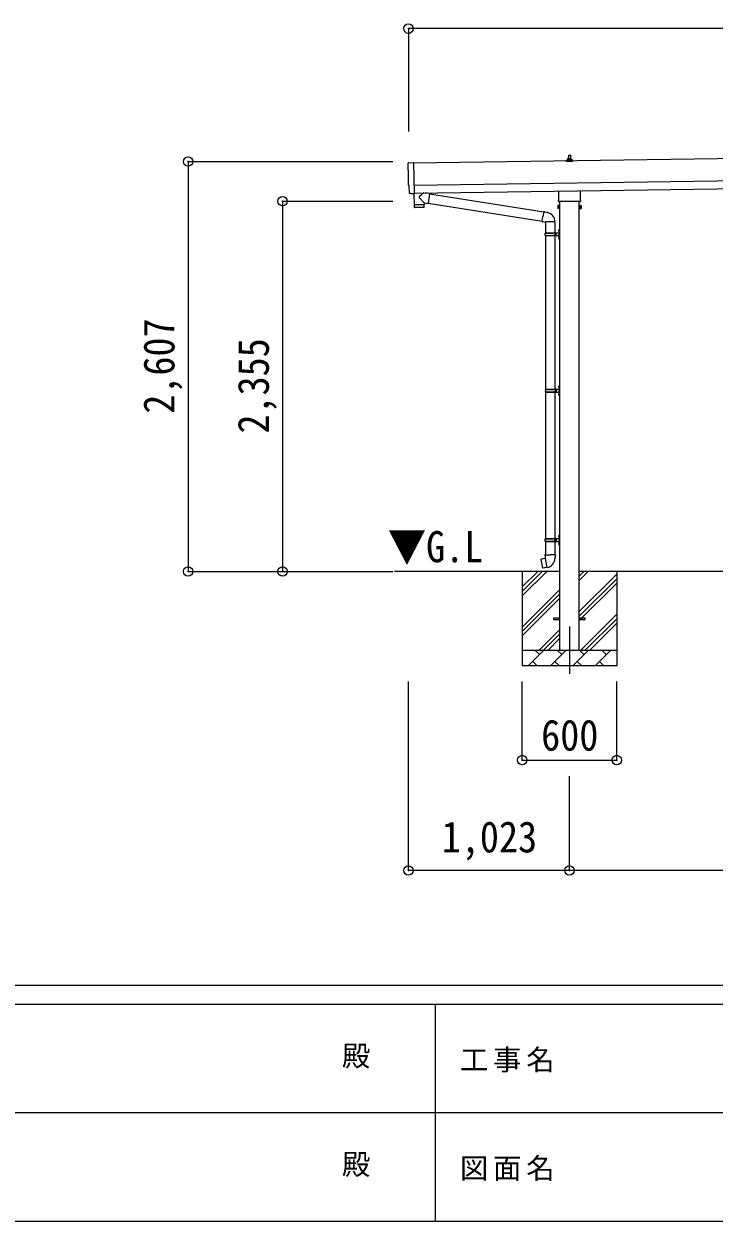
# Model space of a CAD drawing. Units: millimetres at full size, sheet at 1:60. Extents: x -16864 to 16864, y -11640 to 11640.
# Drawn here: x -3509 to 875, y -11640 to -4026 of the extents above; entities that cross this region are included whole.
import ezdxf
from ezdxf.enums import TextEntityAlignment as Align

# ---------------------------------------------------------------- set-up
doc = ezdxf.new("R2010")
doc.units = ezdxf.units.MM
doc.header["$LTSCALE"] = 60
doc.header["$PDMODE"] = 32
doc.header["$PDSIZE"] = 60
doc.linetypes.add('CHAIN1', pattern=[8, 5, -1, 1, -1])
for name, color, linetype, lineweight in [('0-1_Defpoints', 7, 'CHAIN1', 9), ('0-2_TEXT1', 4, 'Continuous', 9), ('0-3_SHAPE', 7, 'Continuous', 9), ('0-7_PARTS2', 7, 'Continuous', 9), ('0-8_TABLE1', 6, 'Continuous', 9), ('0-9_DIM1', 7, 'Continuous', 9), ('F-0', 7, 'Continuous', 9)]:
    doc.layers.add(name, color=color, linetype=linetype, lineweight=lineweight)
doc.styles.add('ＭＳ ゴシック', font='')
doc.styles.get('ＭＳ ゴシック').set_extended_font_data('MS Gothic')

msp = doc.modelspace()

# ---------------------------------------------------------------- linework, layer by layer
at = {"layer": '0-1_Defpoints'}
msp.add_line((-43.3, -7858.64), (-43.3, -8207.64), dxfattribs=at)
at = {"layer": '0-2_TEXT1'}
for p, q in [((4596.76, -4830.95), (-1033.7, -4911.38)), ((-49, -4884.38), (-48.27, -4860.86)), ((-47.27, -4859.88), (-38.72, -4859.88)), ((-37.72, -4860.86), (-37, -4884.38)), ((-61.25, -4899.88), (-61.25, -4892.17)), ((-24.75, -4899.88), (-61.25, -4899.88)), ((-60.86, -4891.38), (-25.13, -4891.38)), ((-60.48, -4891.2), (-53.76, -4889.57)), ((-53.38, -4889.38), (-32.61, -4889.38)), ((-53, -4888.6), (-53, -4884.38)), ((-52, -4884.38), (-34, -4884.38)), ((-33, -4888.6), (-33, -4884.38)), ((-25.51, -4891.2), (-32.23, -4889.57)), ((-24.75, -4899.88), (-24.75, -4892.17)), ((-1031.7, -5051.37), (4598.76, -4970.93)), ((-1030.99, -5101.36), (4599.48, -5020.93)), ((-111.6, -5143.87), (-111.6, -5088.23)), ((25, -5086.28), (25, -5143.87)), ((-1050.56, -5105.41), (-1057.49, -5105.15)), ((-113.3, -5152.64), (-113.3, -5147.14)), ((24.63, -5156.14), (-111.24, -5156.14)), ((-105.8, -5156.14), (-105.8, -8008.64)), ((19.2, -8008.64), (19.2, -5156.14)), ((26.7, -5147.14), (26.7, -5152.64)), ((-117.3, -5182.14), (-116.54, -5180.83)), ((-117.3, -5182.14), (-117.3, -5199.14)), ((-117.3, -5199.14), (-116.54, -5200.46)), ((-110.3, -5185.73), (-116.54, -5185.73)), ((-110.3, -5195.55), (-116.54, -5195.55)), ((-110.3, -5200.46), (-116.54, -5200.46)), ((-107.8, -5199.84), (-110.3, -5199.84)), ((21.2, -5199.84), (23.7, -5199.84)), ((23.7, -5185.73), (29.94, -5185.73)), ((23.7, -5195.55), (29.94, -5195.55)), ((23.7, -5200.46), (29.94, -5200.46)), ((30.7, -5182.14), (29.94, -5180.83)), ((30.7, -5199.14), (29.94, -5200.46)), ((30.7, -5182.14), (30.7, -5199.14)), ((-143.3, -7804.14), (-105.8, -7804.14)), ((-143.3, -7813.14), (-143.3, -7804.14)), ((-143.3, -7804.14), (-105.8, -7804.14)), ((-143.3, -7813.14), (-143.3, -7804.14)), ((-143.3, -7813.14), (-105.8, -7813.14)), ((-143.3, -7813.14), (-105.8, -7813.14)), ((19.2, -7804.14), (56.7, -7804.14)), ((19.2, -7804.14), (56.7, -7804.14)), ((19.2, -7813.14), (56.7, -7813.14)), ((19.2, -7813.14), (56.7, -7813.14)), ((56.7, -7813.14), (56.7, -7804.14)), ((56.7, -7813.14), (56.7, -7804.14))]:
    msp.add_line(p, q, dxfattribs=at)
for points in [[(-1065.32, -4908.4), (-1033.77, -4906.29), (-1030.95, -5104.13)], [(-1060.37, -5102.2), (-1061.04, -5055.17), (-1061.64, -5055.18)], [(-1049.82, -5105.13), (-1049.17, -5104.49), (-1030.93, -5105.13)], [(-110.3, -5200.46), (-110.3, -5180.83), (-116.54, -5180.83)], [(-110.3, -5199.84), (-110.3, -5181.44), (-107.8, -5181.44)], [(23.7, -5199.84), (23.7, -5181.44), (21.2, -5181.44)], [(23.7, -5200.46), (23.7, -5180.83), (29.94, -5180.83)]]:
    msp.add_lwpolyline(points, dxfattribs=at)
for points in [[(-107.8, -5201.14), (-107.8, -5180.14), (-105.8, -5180.14), (-105.8, -5201.14)], [(21.2, -5201.14), (21.2, -5180.14), (19.2, -5180.14), (19.2, -5201.14)]]:
    msp.add_lwpolyline(points, close=True, dxfattribs=at)
for centre, radius, start, end in [((-47.27, -4860.88), 1, 90, 178.60509), ((-38.72, -4860.88), 1, 1.39491, 90), ((-60.25, -4892.17), 1, 103.62699, 180), ((-54, -4888.6), 1, 283.62699, 0), ((-48.91, -4885.02), 4.13, 90, 171.17633), ((-52, -4885.38), 1, 90, 180), ((-39.66, -4884.38), 4.83, 133.60282, 180), ((-46.33, -4884.38), 4.83, 0, 46.39718), ((-37.08, -4885.02), 4.13, 8.82367, 90), ((-34, -4885.38), 1, 0, 90), ((-32, -4888.6), 1, 180, 256.37301), ((-25.75, -4892.17), 1, 0, 76.37301), ((-109.3, -5147.14), 4, 125.09963, 180), ((-109.3, -5152.64), 4, 180, 194.47751), ((-109.3, -5152.64), 4, 194.47751, 241.04498), ((22.7, -5152.64), 4, 298.95502, 345.52249), ((22.7, -5147.14), 4, 0, 54.90037), ((22.7, -5152.64), 4, 345.52249, 0), ((-112.96, -5183.28), 4.34, 145.61575, 214.38425), ((-101.06, -5190.64), 16.24, 162.41205, 197.58795), ((-112.96, -5198), 4.34, 145.61575, 214.38425), ((26.35, -5183.28), 4.34, 325.61575, 34.38425), ((14.46, -5190.64), 16.24, 342.41205, 17.58795), ((26.35, -5198), 4.34, 325.61575, 34.38425)]:
    msp.add_arc(centre, radius, start, end, dxfattribs=at)
for centre, major_axis, ratio, start_param, end_param in [((-1065.12, -4911.39), (-3, -0.04), 0.99863, 4.7647489, 6.2979817), ((-5829.49, -5049.89), (4762.89, 68.04), 0.99863, 6.2686928, 6.2979817), ((-1061.7, -5050.78), (-4.41, -0.06), 0.99863, 6.2686928, 7.8539816), ((-1057.37, -5102.15), (-2.15, -2.1), 0.9974, 5.5252311, 7.0411395), ((-1050.52, -5104.41), (-0.717, -0.7), 0.9974, 0.7579542, 1.5707963)]:
    msp.add_ellipse(centre, major_axis=major_axis, ratio=ratio, start_param=start_param, end_param=end_param, dxfattribs=at)
at = {"layer": '0-3_SHAPE'}
for p, q in [((-105.8, -7508.64), (-1154.75, -7508.64)), ((-343.3, -7508.64), (-343.3, -8108.64)), ((-343.3, -7607.12), (-244.82, -7508.64)), ((-343.3, -7663.69), (-188.25, -7508.64)), ((-343.3, -7635.41), (-216.54, -7508.64)), ((2994.2, -7508.64), (19.2, -7508.64)), ((19.2, -7565.75), (76.31, -7508.64)), ((19.2, -7537.47), (48.02, -7508.64)), ((19.2, -7763.74), (256.7, -7526.24)), ((256.7, -7508.64), (256.7, -8108.64)), ((19.2, -7792.02), (256.7, -7554.52)), ((19.2, -7820.31), (256.7, -7582.81)), ((-343.3, -7861.68), (-105.8, -7624.18)), ((-343.3, -7889.97), (-105.8, -7652.47)), ((-343.3, -7918.25), (-105.8, -7680.75)), ((28.85, -8008.64), (256.7, -7780.8)), ((57.14, -8008.64), (256.7, -7809.08)), ((85.42, -8008.64), (256.7, -7837.37)), ((-235.7, -8008.64), (-105.8, -7878.74)), ((-207.42, -8008.64), (-105.8, -7907.02)), ((-179.14, -8008.64), (-105.8, -7935.31)), ((-343.3, -8008.64), (256.7, -8008.64)), ((-305.44, -8108.64), (-205.44, -8008.64)), ((-233.99, -8037.2), (-262.54, -8008.64)), ((-164.01, -8108.64), (-64.01, -8008.64)), ((-92.57, -8037.2), (-121.12, -8008.64)), ((-22.59, -8108.64), (77.41, -8008.64)), ((48.85, -8037.2), (20.3, -8008.64)), ((118.83, -8108.64), (218.83, -8008.64)), ((190.27, -8037.2), (161.72, -8008.64)), ((256.7, -8108.64), (-343.3, -8108.64)), ((-276.88, -8080.09), (-248.33, -8108.64)), ((-135.46, -8080.09), (-106.91, -8108.64)), ((5.96, -8080.09), (34.51, -8108.64)), ((147.38, -8080.09), (175.94, -8108.64))]:
    msp.add_line(p, q, dxfattribs=at)
at = {"layer": '0-8_TABLE1'}
for p, q in [((-1066.3, -4056), (-1066.3, -4710.33)), ((10282.7, -4056), (-1066.3, -4056)), ((-2466.3, -4901.35), (-1165.61, -4901.35)), ((-2466.3, -4901.35), (-2466.3, -7508.64)), ((-1866.3, -5153.64), (-1165.61, -5153.64)), ((-1866.3, -5153.64), (-1866.3, -7508.64)), ((-2466.3, -7508.64), (-1165.61, -7508.64)), ((-1066.61, -9409.64), (-1066.61, -8207.64)), ((-343.3, -8707.64), (-343.3, -8207.64)), ((256.7, -8707.64), (256.7, -8207.64)), ((-343.3, -8707.64), (256.7, -8707.64)), ((-43.3, -9409.64), (-43.3, -8809.64)), ((-43.3, -9409.64), (-1066.61, -9409.64)), ((3056.7, -9409.64), (-43.3, -9409.64))]:
    msp.add_line(p, q, dxfattribs=at)
for p in [(-1066.3, -4056), (-1066.3, -4056), (-2466.3, -4901.35), (-1866.3, -5153.64), (-2466.3, -7508.64), (-1866.3, -7508.64), (-343.3, -8707.64), (256.7, -8707.64), (-1066.61, -9409.64), (-43.3, -9409.64)]:
    msp.add_point(p, dxfattribs=at)
at = {"layer": '0-9_DIM1'}
for p, q in [((-969.54, -5100.48), (-997.19, -5123)), ((-931.92, -5104.49), (-957.76, -5100.32)), ((-1030.95, -5104.13), (-1030.93, -5105.13)), ((-1030.3, -5177.36), (-1029.89, -5190.41)), ((-1025.82, -5176.3), (-1025.78, -5177.3)), ((-966.49, -5163.43), (-997.36, -5130.33)), ((-970.82, -5175.51), (-970.83, -5176.51)), ((-966.49, -5163.43), (-942.08, -5167.38)), ((-966.49, -5163.43), (-966.32, -5175.45)), ((-931.92, -5104.49), (-942.08, -5167.38)), ((-941.79, -5165.56), (-217.29, -5280.91)), ((-932.22, -5106.33), (-206.87, -5221.81)), ((-969.31, -5192.49), (-1026.84, -5193.31)), ((-217.61, -5282.73), (-212.08, -5251.36)), ((-206.55, -5219.99), (-212.08, -5251.36)), ((-206.55, -5219.99), (-205.4, -5218.01)), ((-205.4, -5218.01), (-201.84, -5218.64)), ((-201.84, -5218.64), (-201.43, -5220.99)), ((-186.91, -5223.81), (-185.23, -5225.44)), ((-185.23, -5225.44), (-183.11, -5225.89)), ((-217.61, -5282.73), (-217.21, -5284.98)), ((-217.61, -5282.73), (-212.46, -5283.54)), ((-217.21, -5284.98), (-213.65, -5285.61)), ((-213.65, -5285.61), (-212.46, -5283.54)), ((-212.46, -5283.54), (-197.85, -5285.86)), ((-197.85, -5285.86), (-195.65, -5284.87)), ((-135.35, -5285.27), (-196.53, -5285.27)), ((-195.8, -5285.27), (-195.8, -5354.56)), ((-135.8, -5285.27), (-135.8, -5354.56)), ((-198.8, -5356.56), (-148.47, -5356.56)), ((-198.8, -5370.56), (-148.47, -5370.56)), ((-197.8, -5354.56), (-111.8, -5354.56)), ((-197.8, -5354.56), (-197.8, -5356.56)), ((-197.8, -5372.56), (-197.8, -5370.56)), ((-197.8, -5372.56), (-111.8, -5372.56)), ((-195.8, -5372.56), (-195.8, -6349.64)), ((-138.8, -5354.56), (-138.8, -5359.06)), ((-138.8, -5359.06), (-136.8, -5359.06)), ((-138.8, -5372.56), (-138.8, -5368.06)), ((-138.8, -5368.06), (-136.8, -5368.06)), ((-136.8, -5359.06), (-136.8, -5363.56)), ((-136.8, -5368.06), (-136.8, -5363.56)), ((-135.8, -5372.56), (-135.8, -6349.64)), ((-130.8, -5354.56), (-130.8, -5363.56)), ((-130.8, -5359.06), (-127.8, -5359.06)), ((-130.8, -5372.56), (-130.8, -5363.56)), ((-130.8, -5368.06), (-127.8, -5368.06)), ((-127.8, -5359.06), (-127.8, -5363.56)), ((-127.8, -5368.06), (-127.8, -5363.56)), ((-112.11, -5337.41), (-110.06, -5338.41)), ((-112.11, -5385.41), (-110.06, -5386.41)), ((-110.84, -5335.41), (-110.2, -5335.41)), ((-110.84, -5335.41), (-110.84, -5343.71)), ((-110.84, -5343.71), (-110.2, -5343.71)), ((-110.84, -5383.41), (-110.2, -5383.41)), ((-110.84, -5383.41), (-110.84, -5391.71)), ((-110.84, -5391.71), (-110.2, -5391.71)), ((-110.2, -5335.41), (-110.2, -5343.71)), ((-110.2, -5335.41), (-109.8, -5335.81)), ((-110.2, -5343.71), (-109.8, -5343.31)), ((-110.2, -5383.41), (-110.2, -5391.71)), ((-110.2, -5383.41), (-109.8, -5383.81)), ((-110.2, -5391.71), (-109.8, -5391.31)), ((-110.06, -5338.41), (-109.45, -5339.56)), ((-110.06, -5386.41), (-109.45, -5387.56)), ((-109.8, -5331.56), (-106.8, -5330.06)), ((-109.8, -5331.56), (-109.8, -5363.56)), ((-109.8, -5335.81), (-109.8, -5343.31)), ((-109.8, -5395.56), (-109.8, -5363.56)), ((-109.8, -5383.81), (-109.8, -5391.31)), ((-109.8, -5395.56), (-106.8, -5397.06)), ((-106.8, -5330.06), (-106.8, -5363.56)), ((-106.8, -5330.06), (-105.8, -5330.06)), ((-106.8, -5397.06), (-106.8, -5363.56)), ((-106.8, -5397.06), (-105.8, -5397.06)), ((-105.8, -5330.06), (-105.8, -5363.56)), ((-105.8, -5397.06), (-105.8, -5363.56)), ((-196.3, -6351.64), (-145.97, -6351.64)), ((-196.3, -6365.64), (-145.97, -6365.64)), ((-195.8, -6367.63), (-195.8, -7299.64)), ((-195.3, -6349.64), (-195.3, -6351.64)), ((-195.3, -6349.64), (-111.8, -6349.64)), ((-195.3, -6367.64), (-195.3, -6365.64)), ((-195.3, -6367.64), (-111.8, -6367.64)), ((-136.3, -6349.64), (-136.3, -6354.14)), ((-136.3, -6354.14), (-134.3, -6354.14)), ((-136.3, -6367.64), (-136.3, -6363.14)), ((-136.3, -6363.14), (-134.3, -6363.14)), ((-135.8, -6367.63), (-135.8, -7299.64)), ((-134.3, -6354.14), (-134.3, -6358.64)), ((-134.3, -6363.14), (-134.3, -6358.64)), ((-128.3, -6349.64), (-128.3, -6358.64)), ((-128.3, -6354.14), (-125.3, -6354.14)), ((-128.3, -6367.64), (-128.3, -6358.64)), ((-128.3, -6363.14), (-125.3, -6363.14)), ((-125.3, -6354.14), (-125.3, -6358.64)), ((-125.3, -6363.14), (-125.3, -6358.64)), ((-112.11, -6332.49), (-110.06, -6333.49)), ((-112.11, -6380.49), (-110.06, -6381.49)), ((-110.84, -6330.49), (-110.2, -6330.49)), ((-110.84, -6330.49), (-110.84, -6338.79)), ((-110.84, -6338.79), (-110.2, -6338.79)), ((-110.84, -6378.49), (-110.2, -6378.49)), ((-110.84, -6378.49), (-110.84, -6386.79)), ((-110.84, -6386.79), (-110.2, -6386.79)), ((-110.2, -6330.49), (-110.2, -6338.79)), ((-110.2, -6330.49), (-109.8, -6330.89)), ((-110.2, -6338.79), (-109.8, -6338.39)), ((-110.2, -6378.49), (-110.2, -6386.79)), ((-110.2, -6378.49), (-109.8, -6378.89)), ((-110.2, -6386.79), (-109.8, -6386.39)), ((-110.06, -6333.49), (-109.45, -6334.64)), ((-110.06, -6381.49), (-109.45, -6382.64)), ((-109.8, -6326.64), (-106.8, -6325.14)), ((-109.8, -6326.64), (-109.8, -6358.64)), ((-109.8, -6330.89), (-109.8, -6338.39)), ((-109.8, -6390.64), (-109.8, -6358.64)), ((-109.8, -6378.89), (-109.8, -6386.39)), ((-109.8, -6390.64), (-106.8, -6392.14)), ((-106.8, -6325.14), (-106.8, -6358.64)), ((-106.8, -6325.14), (-105.8, -6325.14)), ((-106.8, -6392.14), (-106.8, -6358.64)), ((-106.8, -6392.14), (-105.8, -6392.14)), ((-105.8, -6325.14), (-105.8, -6358.64)), ((-105.8, -6392.14), (-105.8, -6358.64)), ((-198.8, -7301.64), (-148.47, -7301.64)), ((-197.8, -7299.64), (-111.8, -7299.64)), ((-197.8, -7299.64), (-197.8, -7301.64)), ((-138.8, -7299.64), (-138.8, -7304.14)), ((-138.8, -7304.14), (-136.8, -7304.14)), ((-136.8, -7304.14), (-136.8, -7308.64)), ((-136.8, -7313.14), (-136.8, -7308.64)), ((-130.8, -7299.64), (-130.8, -7308.64)), ((-130.8, -7304.14), (-127.8, -7304.14)), ((-130.8, -7317.64), (-130.8, -7308.64)), ((-127.8, -7304.14), (-127.8, -7308.64)), ((-127.8, -7313.14), (-127.8, -7308.64)), ((-112.11, -7282.49), (-110.06, -7283.49)), ((-110.84, -7280.49), (-110.2, -7280.49)), ((-110.84, -7280.49), (-110.84, -7288.79)), ((-110.84, -7288.79), (-110.2, -7288.79)), ((-110.2, -7280.49), (-110.2, -7288.79)), ((-110.2, -7280.49), (-109.8, -7280.89)), ((-110.2, -7288.79), (-109.8, -7288.39)), ((-110.06, -7283.49), (-109.45, -7284.64)), ((-109.8, -7276.64), (-106.8, -7275.14)), ((-109.8, -7276.64), (-109.8, -7308.64)), ((-109.8, -7280.89), (-109.8, -7288.39)), ((-109.8, -7340.64), (-109.8, -7308.64)), ((-106.8, -7275.14), (-106.8, -7308.64)), ((-106.8, -7275.14), (-105.8, -7275.14)), ((-106.8, -7342.14), (-106.8, -7308.64)), ((-105.8, -7275.14), (-105.8, -7308.64)), ((-105.8, -7342.14), (-105.8, -7308.64)), ((-198.8, -7315.64), (-148.47, -7315.64)), ((-197.8, -7317.64), (-197.8, -7315.64)), ((-197.8, -7317.64), (-111.8, -7317.64)), ((-195.8, -7317.64), (-195.8, -7402.57)), ((-138.8, -7317.64), (-138.8, -7313.14)), ((-138.8, -7313.14), (-136.8, -7313.14)), ((-135.8, -7317.64), (-135.8, -7402.57)), ((-130.8, -7313.14), (-127.8, -7313.14)), ((-112.11, -7330.49), (-110.06, -7331.49)), ((-110.84, -7328.49), (-110.2, -7328.49)), ((-110.84, -7328.49), (-110.84, -7336.79)), ((-110.84, -7336.79), (-110.2, -7336.79)), ((-110.2, -7328.49), (-110.2, -7336.79)), ((-110.2, -7328.49), (-109.8, -7328.89)), ((-110.2, -7336.79), (-109.8, -7336.39)), ((-110.06, -7331.49), (-109.45, -7332.64)), ((-109.8, -7328.89), (-109.8, -7336.39)), ((-109.8, -7340.64), (-106.8, -7342.14)), ((-106.8, -7342.14), (-105.8, -7342.14)), ((-224.26, -7431.02), (-225.07, -7432.19)), ((-225.07, -7432.19), (-215.45, -7486.75)), ((-196.4, -7425.77), (-224.26, -7431.02)), ((-211.52, -7428.42), (-211.73, -7428.66)), ((-197.65, -7402.57), (-199.8, -7403.35)), ((-199.8, -7403.35), (-199.8, -7406.97)), ((-199.8, -7406.97), (-197.56, -7407.78)), ((-197.65, -7402.57), (-165.8, -7402.57)), ((-197.65, -7402.57), (-197.56, -7407.78)), ((-197.56, -7407.78), (-197.3, -7422.57)), ((-197.3, -7422.57), (-195.95, -7424.57)), ((-186.04, -7483.07), (-196.17, -7425.59)), ((-196.15, -7424.77), (-196.15, -7425.48)), ((-195.95, -7424.57), (-195.99, -7424.57)), ((-133.95, -7402.57), (-165.8, -7402.57)), ((-135.61, -7424.51), (-135.69, -7426.67)), ((-134.3, -7422.57), (-135.61, -7424.51)), ((-131.8, -7406.97), (-134.04, -7407.78)), ((-133.95, -7402.57), (-131.8, -7403.35)), ((-131.8, -7403.35), (-131.8, -7406.97)), ((-201.43, -7485.66), (-201.71, -7485.5)), ((-185.74, -7483.83), (-185.98, -7483.17))]:
    msp.add_line(p, q, dxfattribs=at)
for points in [[(-1031.33, -5105.12), (-1030.32, -5176.36), (-966.32, -5175.45)], [(-966.35, -5189.5), (-966.31, -5176.45), (-1030.3, -5177.36)], [(-206.55, -5219.99), (-201.43, -5220.99), (-186.91, -5223.81)], [(-112.11, -5341.71), (-110.06, -5340.71), (-109.45, -5339.56)], [(-112.11, -5389.71), (-110.06, -5388.71), (-109.45, -5387.56)], [(-112.11, -6336.79), (-110.06, -6335.79), (-109.45, -6334.64)], [(-112.11, -6384.79), (-110.06, -6383.79), (-109.45, -6382.64)], [(-112.11, -7286.79), (-110.06, -7285.79), (-109.45, -7284.64)], [(-112.11, -7334.79), (-110.06, -7333.79), (-109.45, -7332.64)], [(-209.28, -7428.2), (-209.56, -7428.05), (-211.52, -7428.42)], [(-133.95, -7402.57), (-134.04, -7407.78), (-134.3, -7422.57)], [(-186.31, -7482.97), (-214.29, -7487.57), (-215.45, -7486.75)], [(-199.24, -7485.1), (-199.45, -7485.34), (-201.43, -7485.66)]]:
    msp.add_lwpolyline(points, dxfattribs=at)
for centre, radius, start, end in [((-993.88, -5126.74), 5, 131.47396, 225.79244), ((-1026.89, -5190.31), 3, 181.81845, 270.86677), ((-969.35, -5189.49), 3, 270.81845, 359.81845), ((-195.65, -5284.87), 60.3, 359.62495, 78), ((-150.05, -5363.56), 49.25, 171.82876, 180.00002), ((-150.05, -5363.56), 49.25, 180.00002, 188.17127), ((-148.47, -5354.56), 2, 270, 359.99998), ((-148.47, -5372.56), 2, 0.00005, 90.00004), ((-106.51, -5339.56), 6, 136.21765, 223.78235), ((-106.51, -5387.56), 6, 136.21765, 223.78235), ((-111.8, -5352.56), 2, 270, 359.99998), ((-111.8, -5374.56), 2, 0.00005, 90.00004), ((-147.55, -6358.64), 49.25, 171.82876, 180.00002), ((-147.55, -6358.64), 49.25, 180.00002, 188.17127), ((-145.97, -6349.64), 2, 270, 359.99998), ((-145.97, -6367.64), 2, 0.00005, 90.00004), ((-106.51, -6334.64), 6, 136.21765, 223.78235), ((-106.51, -6382.64), 6, 136.21765, 223.78235), ((-111.8, -6347.64), 2, 270, 359.99998), ((-111.8, -6369.64), 2, 0.00005, 90.00004), ((-150.05, -7308.64), 49.25, 171.82876, 180.00002), ((-150.05, -7308.64), 49.25, 180.00002, 188.17127), ((-148.47, -7299.64), 2, 270, 359.99998), ((-106.51, -7284.64), 6, 136.21765, 223.78235), ((-111.8, -7297.64), 2, 270, 359.99998), ((-148.47, -7317.64), 2, 0.00005, 90.00004), ((-106.51, -7332.64), 6, 136.21765, 223.78235), ((-111.8, -7319.64), 2, 0.00005, 90.00004), ((-196.45, -7425.48), 0.3, 280.66842, 0), ((-195.95, -7424.77), 0.2, 100, 180), ((-195.95, -7424.57), 60.3, 279.96938, 358), ((-186.26, -7483.27), 0.3, 20, 99.33158), ((-185.55, -7483.76), 0.2, 200, 279.96938)]:
    msp.add_arc(centre, radius, start, end, dxfattribs=at)
at = {"layer": 'F-0', "color": 5, "lineweight": 5}
for p, q in [((-16864.12, -10140), (16015.88, -10140)), ((-16864.12, -10260), (10682.37, -10260)), ((-897.63, -10260), (-897.63, -11640)), ((-6897.63, -10950), (5402.37, -10950)), ((-16864.12, -11640), (16015.88, -11640))]:
    msp.add_line(p, q, dxfattribs=at)

# ---------------------------------------------------------------- texts
at = {"layer": '0-7_PARTS2', "style": 'ＭＳ ゴシック', "width": 0.9}
msp.add_text('▼G.L', height=197.9, dxfattribs=at).set_placement((-1197.47, -7508.92), align=Align.BOTTOM_LEFT)
at = {"layer": '0-8_TABLE1', "color": 7, "style": 'ＭＳ ゴシック', "width": 0.9}
for s, p in [('2,607', (-2493.8, -6505)), ('2,355', (-1893.8, -6631.14))]:
    msp.add_text(s, height=197.9, rotation=90, dxfattribs=at).set_placement(p, align=Align.BOTTOM_LEFT)
for s, p in [('600', (-223.3, -8707.64)), ('1,023', (-854.96, -9354.64))]:
    msp.add_text(s, height=197.9, dxfattribs=at).set_placement(p, align=Align.BOTTOM_LEFT)
at = {"layer": 'F-0', "style": 'ＭＳ ゴシック'}
for p in [(-1489.06, -10695), (-1489.06, -11385)]:
    msp.add_text('殿', height=132, dxfattribs=at).set_placement(p, align=Align.BOTTOM_LEFT)
at = {"layer": 'F-0', "char_height": 132, "attachment_point": 7, "style": 'ＭＳ ゴシック'}
for s, insert in [('\\T1.17;工事名', (-739.42, -10695)), ('\\T1.17;図面名', (-739.42, -11385))]:
    msp.add_mtext(s, dxfattribs=dict(at, insert=insert))

doc.saveas('drawing.dxf')
